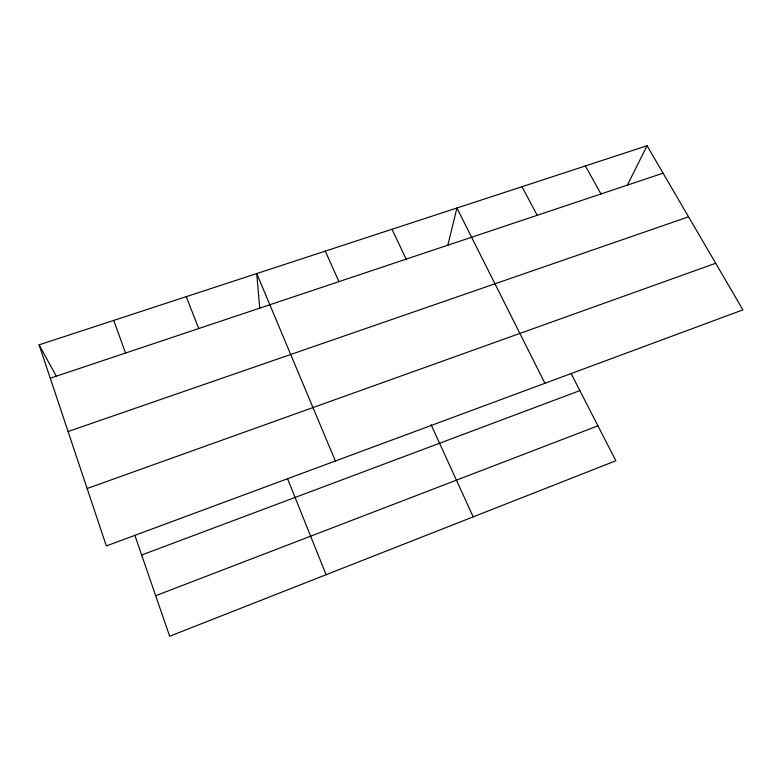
<?xml version="1.0" encoding="UTF-8"?>
<svg xmlns="http://www.w3.org/2000/svg" width="782" height="782" viewBox="0 0 782 782"><rect width="100%" height="100%" fill="white"/><g stroke="black" fill="none" stroke-linecap="round" stroke-linejoin="round"><path stroke-width="1.17" d="M447.783 245.48L456.923 208.022L544.917 383.288M627.144 185.598L647.056 145.755L742.9 309.868L106.332 545.934L39.1 344.842L647.056 145.755M155.677 595.718L597.927 425.809M141.65 555.024L579.882 390.609M87.134 488.506L715.686 263.27M68.083 431.527L688.561 216.819M50.263 378.224L663.077 173.184M585.376 165.96L600.977 193.956M39.1 344.842L56.412 376.377M522.024 186.703L537.175 215.304M571.046 373.385L615.854 460.774L169.655 636.245L135.012 535.778M391.997 229.282L406.181 259.135M431.078 424.665L473.208 516.873M325.292 251.13L338.948 281.628M335.39 460.989L256.74 273.573L259.761 308.284M287.502 478.564L326.104 574.721M186.243 296.661L198.726 328.548M113.722 320.405L125.57 353.024"/></g></svg>
